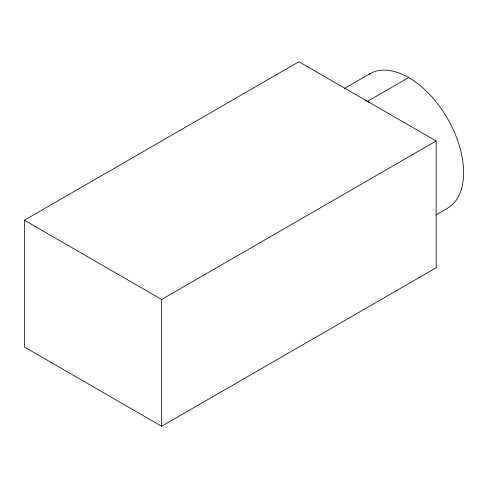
<?xml version="1.0" encoding="UTF-8"?>
<svg xmlns="http://www.w3.org/2000/svg" width="488" height="488" viewBox="0 0 488 488"><rect width="100%" height="100%" fill="white"/><g stroke="black" fill="none" stroke-linecap="round" stroke-linejoin="round"><path stroke-width="0.73" d="M24.4 220.228L298.9 61.744L436.15 140.989L436.15 267.772L161.65 426.256L24.4 347.011L24.4 220.228L161.65 299.467L436.15 140.989M344.388 88.462L369.88 73.749M367.525 101.364L408.7 77.592M435.754 215.019L447.52 208.224A77.641 44.829 60 0 0 446.886 117.486A77.641 44.829 60 0 0 368.641 74.511M161.65 299.467L161.65 426.256M365.488 100.235A77.641 44.829 60 0 1 369.306 102.431"/></g></svg>
